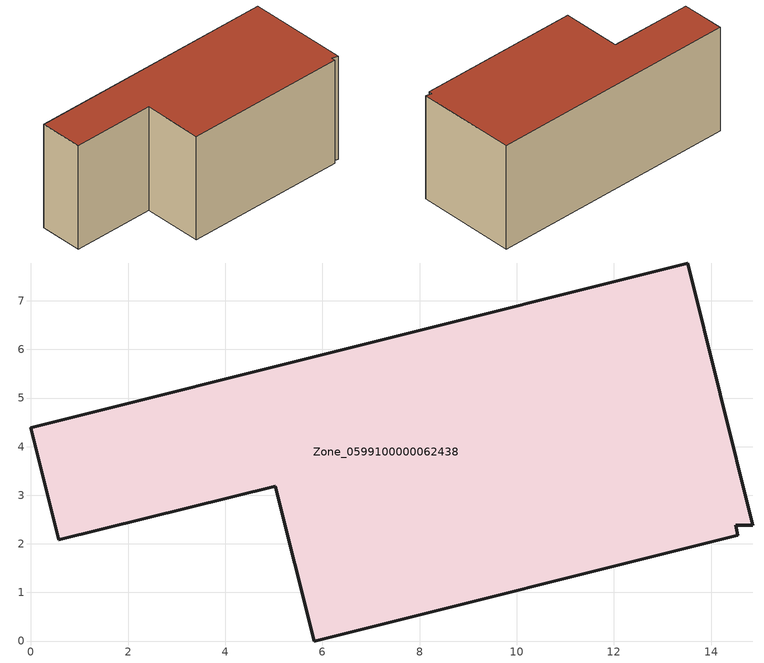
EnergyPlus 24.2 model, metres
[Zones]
Zone_0599100000062438
 floor ground (C_G): 5.03,3.19 0.58,2.08 0,4.39 13.52,7.78 14.86,2.39 14.51,2.38 14.55,2.18 5.83,0 z0
 wall outside (C_F): 13.52,7.78 0,4.39 0.58,2.08 5.03,3.19 5.83,0 14.55,2.18 14.51,2.38 14.86,2.39 13.52,7.78 z0:6.04
 roof outside (C_R): 5.83,0 14.55,2.18 14.51,2.38 14.86,2.39 13.52,7.78 0,4.39 0.58,2.08 5.03,3.19 z6.04
[BUILDING]
Pand.0599100000062438: North Axis=0; Terrain=City; Loads Convergence Tolerance Value=0.04; Temperature Convergence Tolerance Value=0.4; Solar Distribution=FullExterior; Maximum Number of Warmup Days=25; Minimum Number of Warmup Days=1
[Site:Location]
Rotterdam.The.Hague.AP_ZH_NLD Design_Conditions: Latitude=51.96; Longitude=4.45; Time Zone=1; Elevation=-4.5
[SITE:GROUNDTEMPERATURE:BUILDINGSURFACE]
18, 18, 18, 18, 18, 18, 18, 18, 18, 18, 18, 18
[MATERIAL] Thermal Absorptance=0.9; Solar Absorptance=0.7; Visible Absorptance=0.7
Name | Roughness | Thickness | Conductivity | Density | Specific Heat
G.TC.1975-1991 | MediumSmooth | 0.15 | 0.288461 | 540 | 1210
F.TC.1975-1991 | Rough | 0.3 | 0.230769 | 1920 | 840
R.TC.1975-1991 | MediumRough | 0.2 | 0.153846 | 1500 | 1000
[CONSTRUCTION]
C_G: G.TC.1975-1991
C_F: F.TC.1975-1991
C_R: R.TC.1975-1991
[ZONE]
Zone_0599100000062438: Type=1; Multiplier=1; Ceiling Height=Autocalculate; Volume=Autocalculate; Floor Area=autocalculate; Part of Total Floor Area=Yes
[ZONEINFILTRATION:DESIGNFLOWRATE]
Infil_Zone_0599100000062438: Zone or ZoneList or Space or SpaceList=Zone_0599100000062438; Schedule=AlwaysOn; Design Flow Rate Calculation Method=Flow/Area; Flow Rate per Floor Area=0.003; Constant Term Coefficient=1; Temperature Term Coefficient=0; Velocity Term Coefficient=0; Velocity Squared Term Coefficient=0
[HVACTEMPLATE:ZONE:IDEALLOADSAIRSYSTEM]
Zone_0599100000062438: Maximum Heating Supply Air Temperature=50; Minimum Cooling Supply Air Temperature=13; Maximum Heating Supply Air Humidity Ratio=0.0156; Minimum Cooling Supply Air Humidity Ratio=0.0077; Heating Limit=NoLimit; Cooling Limit=NoLimit; Dehumidification Control Type=ConstantSensibleHeatRatio; Cooling Sensible Heat Ratio=0.7; Dehumidification Setpoint=60; Humidification Control Type=None; Humidification Setpoint=30; Outdoor Air Method=None; Outdoor Air Flow Rate per Person=0.00944; Outdoor Air Flow Rate per Zone Floor Area=0; Outdoor Air Flow Rate per Zone=0; Demand Controlled Ventilation Type=None; Outdoor Air Economizer Type=NoEconomizer; Heat Recovery Type=None; Sensible Heat Recovery Effectiveness=0.7; Latent Heat Recovery Effectiveness=0.65
[ZONECONTROL:THERMOSTAT]
ThermostatControl_Zone_0599100000062438: Zone or ZoneList=Zone_0599100000062438; Control Type Schedule=DualSetpointControlType; Control 1=Thermostat_Zone_0599100000062438; Temperature Difference Between Cutout And Setpoint=0
[THERMOSTATSETPOINT:DUALSETPOINT]
Thermostat_Zone_0599100000062438: Heating Setpoint Temperature Schedule=HeatingSetpoint_Zone_0599100000062438; Cooling Setpoint Temperature Schedule=CoolingSetpoint_Zone_0599100000062438
[SCHEDULE:COMPACT]
HeatingSetpoint_Zone_0599100000062438: Through: 12/31, For: AllDays, Until: 24:00, 21
CoolingSetpoint_Zone_0599100000062438: Through: 12/31, For: AllDays, Until: 24:00, 24
DualSetpointControlType: Through: 12/31, For: AllDays, Until: 24:00, 4
AlwaysOn: Through: 12/31, For: AllDays, Until: 24:00, 1
